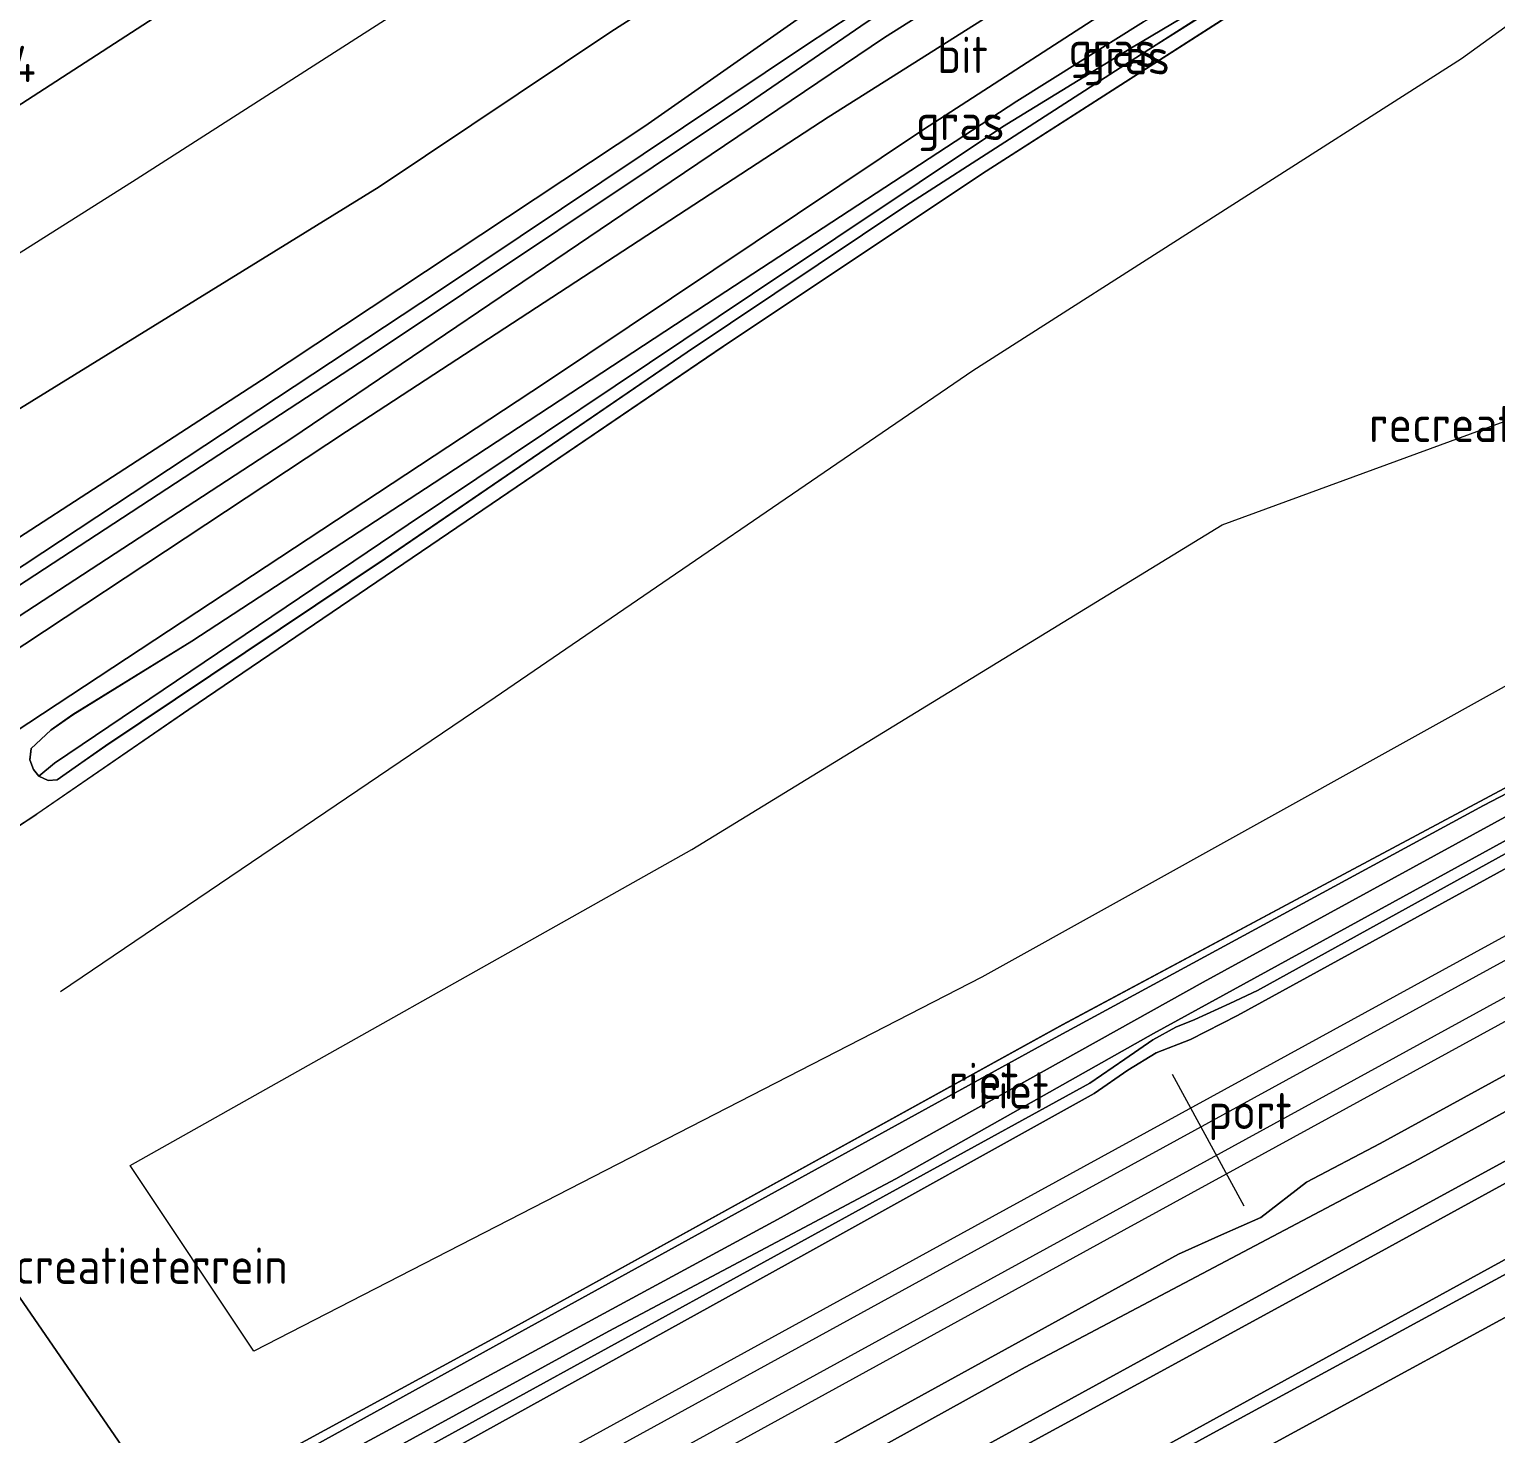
# Model space of a CAD drawing. Extents: x 253736 to 255979, y 477184 to 479215.
# Drawn here: x 254452.9 to 254554, y 477636.1 to 477732.9 of the extents above; entities that cross this region are included whole.
import ezdxf
from ezdxf.enums import TextEntityAlignment as Align

# ---------------------------------------------------------------- set-up
doc = ezdxf.new("R2010")
doc.units = 0
for name, color, linetype, lineweight in [('af-bs-doorgang', 8, 'Continuous', 18), ('af-bs-rasterhekwerk', 8, 'hekwerk', 18), ('as-bs-kilometr', 8, 'Continuous', 18), ('bp-b5-bomenstruiken', 8, 'Continuous', 18), ('bp-b5-grasland', 8, 'Continuous', 18), ('bp-b5-riet', 8, 'Continuous', 18), ('bw-bs-portaal', 8, 'Continuous', 18), ('gw-bs-insteekwatergang', 8, 'Continuous', 18), ('gw-bs-kruinlijn', 8, 'Continuous', 18), ('gw-bs-teenlijn', 8, 'Continuous', 18), ('og-b5-grond_ingericht', 8, 'Continuous', 18), ('og-b5-spoor', 8, 'Continuous', 18), ('og-b5-water', 8, 'Continuous', 18), ('og-bs-hoogtelijn', 8, 'Continuous', 18), ('og-bs-hulpgeometrie', 8, 'Continuous', 18), ('og-bs-spoor', 8, 'Continuous', 18), ('og-bs-terreinafscheiding', 8, 'Continuous', 18), ('vh-b5-verh_soort', 8, 'Continuous', 18), ('wh-bs-greppel', 8, 'greppel', 18), ('wh-bs-waterlijn', 8, 'Continuous', 18)]:
    doc.layers.add(name, color=color, linetype=linetype, lineweight=lineweight)
doc.styles.add('rtw_iso', font='isocp.shx')
doc.linetypes.add('greppel', pattern='A,25.5,-0.01,[14,RTW.shx,S=1,R=0,X=0,Y=0],1,[14,RTW.shx,S=1,R=0,X=0,Y=0],1,[14,RTW.shx,S=1,R=0,X=0,Y=0],1,[14,RTW.shx,S=1,R=0,X=0,Y=0],1,[14,RTW.shx,S=1,R=0,X=0,Y=0],0.5,-0.01', length=30.02)
doc.linetypes.add('hekwerk', pattern='A,7,-1.5,[1,RTW.shx,S=0.75,R=0,X=0,Y=0],-1.5', length=10)

# ---------------------------------------------------------------- blocks, each defined once
blk = doc.blocks.new('dtbattr-r')
at = {"style": 'rtw_iso'}
blk.add_attdef('TAG', text='', height=2.5, dxfattribs=at).set_placement((0, 0), align=Align.MIDDLE_CENTER)
blk = doc.blocks.new('RW1 Buren totaal_ACAD_1_FMEBLOCK56')
at = {"layer": 'bp-b5-grasland'}
for points in [[(6.27, 9, 23.4), (-9.94, -1.4, 23.52), (-28.06, -13.47, 23.69), (-45.79, -25.52, 23.82), (-64.92, -38.51, 23.94), (-75.4, -45.71, 23.92), (-78.99, -48.06, 23.92)], [(-75.94, -39.41, 23.34), (-40.33, -15.96, 23.31), (-14.26, 1.49, 23.26), (0.74, 11.2, 23.26)], [(34.66, 27.42, 23.23), (14.36, 16.51, 23.24), (0.9, 8.9, 23.23), (-7.84, 3.42, 23.25), (-28.49, -10.08, 23.28), (-48.01, -22.87, 23.31), (-64.71, -33.8, 23.34), (-72.92, -38.85, 23.38), (-74.42, -39.91, 23.4), (-75.8, -41.19, 23.46), (-75.89, -41.98, 23.48), (-75.63, -42.63, 23.56), (-75.25, -43.1, 23.64), (-74.62, -43.39, 23.73), (-74.01, -43.34, 23.78), (-70.65, -41, 23.78), (-51.37, -28.1, 23.75), (-30.56, -13.86, 23.73), (-15.49, -3.79, 23.58), (-8.35, 0.81, 23.42), (-0.71, 5.74, 23.33), (5.42, 9.62, 23.3), (14.67, 14.87, 23.24), (26.01, 20.87, 23.23)]]:
    blk.add_polyline3d(points, dxfattribs=at)
blk = doc.blocks.new('dtbattr-l')
at = {"style": 'rtw_iso'}
blk.add_attdef('TAG', (0, 0), '', height=2.5, dxfattribs=at)
blk = doc.blocks.new('RW1 Buren totaal_ACAD_1_FMEBLOCK824')
at = {"layer": 'og-b5-grond_ingericht'}
blk.add_polyline3d([(9.96, -22.76, 23.64), (-3.46, -29.93, 23.75), (-21.16, -39.4, 23.79), (-58.69, -60.08, 23.65), (-82.76, -73.19, 23.51), (-108.85, -35.31, 23.68), (-95.49, -27.24, 23.92), (-91.89, -24.88, 23.92), (-81.41, -17.68, 23.94), (-62.28, -4.7, 23.82), (-44.56, 7.35, 23.69), (-26.43, 19.42, 23.52), (-10.22, 29.82, 23.4), (12.98, 42.08, 23.24)], dxfattribs=at)
blk = doc.blocks.new('dtbattr')
at = {"style": 'rtw_iso'}
blk.add_attdef('TAG', (0.59, 0.87), '', height=2.5, dxfattribs=at)
blk = doc.blocks.new('Deel_d28hz')
at = {"layer": 'af-bs-doorgang'}
blk.add_polyline3d([(254449.803, 477676.445, 23.917), (254453.402, 477678.803, 23.92)], dxfattribs=at)
at = {"layer": 'af-bs-rasterhekwerk'}
for points in [[(254412.85, 477702.632, 23.709), (254437.541, 477718.192, 23.623), (254465.925, 477736.585, 23.551), (254492.382, 477754.216, 23.422), (254520.376, 477773.021, 23.311), (254550.22, 477793.047, 23.434), (254581.594, 477814.104, 23.467), (254592.832, 477821.597, 23.401)], [(254624.254, 477776.091, 23.821), (254620.539, 477776.874, 23.833), (254618.88, 477776.691, 23.779), (254618.56, 477775.049, 23.773), (254601.052, 477766.677, 23.566), (254580.708, 477757.092, 23.389), (254558.269, 477745.763, 23.242), (254535.065, 477733.504, 23.401), (254518.861, 477723.111, 23.521), (254500.733, 477711.041, 23.686), (254483.004, 477698.984, 23.821), (254463.881, 477686.003, 23.938), (254453.402, 477678.803, 23.92)], [(254654.138, 477732.812, 23.938), (254631.37, 477720.193, 23.59), (254605.487, 477706.156, 23.608), (254589.046, 477697.896, 23.611), (254570.514, 477688.855, 23.677), (254555.253, 477680.927, 23.644), (254541.833, 477673.759, 23.746), (254524.125, 477664.287, 23.788), (254486.602, 477643.607, 23.653), (254462.525, 477630.501, 23.513)], [(254480.997, 477603.677, 23.789), (254494.664, 477611.176, 24.102), (254524.677, 477627.809, 24.066), (254573.681, 477654.455, 23.898), (254611.77, 477675.492, 23.901), (254636.845, 477689.268, 23.661), (254657.095, 477700.587, 23.628), (254665.078, 477704.835, 23.805), (254671.266, 477708.01, 23.892)]]:
    blk.add_polyline3d(points, dxfattribs=at)
at = {"layer": 'bp-b5-bomenstruiken'}
blk.add_polyline3d([(254556.391, 477770.125, 23.221), (254537.011, 477759.239, 23.152), (254523.086, 477750.784, 23.128), (254507.074, 477741.738, 23.062), (254492.964, 477732.711, 23.104), (254477.009, 477722.028, 23.146), (254449.782, 477705.251, 23.179), (254428.374, 477692.012, 23.248), (254422.551, 477688.546, 23.235), (254417.648, 477695.666, 23.52), (254412.85, 477702.632, 23.709), (254437.541, 477718.192, 23.623), (254465.925, 477736.585, 23.551), (254492.382, 477754.216, 23.422), (254520.376, 477773.021, 23.311), (254550.22, 477793.047, 23.434), (254581.594, 477814.104, 23.467)], dxfattribs=at)
at = {"layer": 'bp-b5-grasland'}
for points in [[(254592.832, 477821.597, 23.401), (254581.594, 477814.104, 23.467), (254550.22, 477793.047, 23.434), (254520.376, 477773.021, 23.311), (254492.382, 477754.216, 23.422), (254465.925, 477736.585, 23.551), (254437.541, 477718.192, 23.623), (254412.85, 477702.632, 23.709), (254409.814, 477707.041, 24.123), (254424.823, 477716.523, 24.023), (254440.919, 477726.805, 23.897), (254457.111, 477737.315, 23.906), (254473.582, 477748.073, 23.726), (254488.983, 477758.31, 23.711), (254504.506, 477768.661, 23.639), (254520.584, 477779.427, 23.577), (254536.772, 477790.418, 23.6), (254551.953, 477800.562, 23.636), (254566.833, 477810.572, 23.663), (254571.908, 477814.049, 23.731), (254589.58, 477825.858, 23.669), (254589.792, 477826, 23.67)], [(254665.682, 477716.096, 23.78), (254659.622, 477712.463, 23.535), (254643.61, 477703.46, 23.364), (254607.326, 477683.582, 23.499), (254549.386, 477652.031, 23.529), (254480.191, 477614.119, 23.475), (254475.559, 477611.573, 23.475), (254473.724, 477614.238, 23.601), (254474.566, 477614.684, 23.601), (254477.824, 477616.484, 23.589), (254521.537, 477640.673, 23.589), (254548.383, 477654.864, 23.52), (254598.865, 477682.581, 23.667), (254646.935, 477708.792, 23.376), (254655.895, 477713.11, 23.457), (254659.877, 477715.678, 23.625), (254664.059, 477718.447, 23.781)], [(254666.548, 477714.842, 22.647), (254659.136, 477710.563, 22.647), (254606.451, 477681.749, 22.647), (254545.892, 477648.565, 22.647), (254479.358, 477612.313, 22.647), (254476.237, 477610.589, 22.647), (254475.559, 477611.573, 23.475), (254480.191, 477614.119, 23.475), (254549.386, 477652.031, 23.529), (254607.326, 477683.582, 23.499), (254643.61, 477703.46, 23.364), (254659.622, 477712.463, 23.535), (254665.682, 477716.096, 23.78)], [(254670.19, 477709.568, 23.845), (254666.488, 477707.752, 23.658), (254659.756, 477704.169, 23.532), (254624.682, 477685.639, 23.445), (254575.276, 477658.277, 23.478), (254534.227, 477635.997, 23.457), (254488.252, 477610.799, 23.466), (254479.429, 477605.954, 23.465), (254479.011, 477606.56, 22.647), (254485.185, 477609.956, 22.647), (254537.274, 477638.599, 22.647), (254589.28, 477667.113, 22.647), (254647.133, 477698.96, 22.647), (254662.296, 477707.039, 22.647), (254667.767, 477709.747, 22.647), (254669.425, 477710.675, 22.647)], [(254671.266, 477708.01, 23.892), (254665.078, 477704.835, 23.805), (254657.095, 477700.587, 23.628), (254636.845, 477689.268, 23.661), (254611.77, 477675.492, 23.901), (254573.681, 477654.455, 23.898), (254524.677, 477627.809, 24.066), (254494.664, 477611.176, 24.102), (254480.997, 477603.677, 23.789), (254479.429, 477605.954, 23.465), (254488.252, 477610.799, 23.466), (254534.227, 477635.997, 23.457), (254575.276, 477658.277, 23.478), (254624.682, 477685.639, 23.445), (254659.756, 477704.169, 23.532), (254666.488, 477707.752, 23.658), (254670.19, 477709.568, 23.845)]]:
    blk.add_polyline3d(points, close=True, dxfattribs=at)
for points in [[(254573.614, 477771.261, 23.242), (254544.188, 477755.67, 23.02), (254528.908, 477747.649, 23.101), (254518.077, 477741.292, 23.017), (254510.119, 477736.603, 23.104), (254495.315, 477726.22, 23.056), (254468.901, 477708.703, 23.071), (254440.532, 477690.334, 23.086), (254427.007, 477682.076, 23.086), (254422.551, 477688.546, 23.235), (254428.374, 477692.012, 23.248), (254449.782, 477705.251, 23.179), (254477.009, 477722.028, 23.146), (254492.964, 477732.711, 23.104), (254507.074, 477741.738, 23.062), (254523.086, 477750.784, 23.128), (254537.011, 477759.239, 23.152), (254556.391, 477770.125, 23.221)], [(254586.174, 477775.531, 22.183), (254550.833, 477757.48, 22.039), (254534.736, 477748.962, 22.012), (254524.791, 477743.379, 22.012), (254518.372, 477739.665, 22.018), (254512.616, 477735.875, 22.012), (254506.47, 477731.825, 22.015), (254481.084, 477714.834, 21.967), (254451.308, 477695.182, 21.94), (254440.552, 477688.161, 21.907), (254428.066, 477680.538, 21.886), (254427.007, 477682.076, 23.086), (254440.532, 477690.334, 23.086), (254468.901, 477708.703, 23.071), (254495.315, 477726.22, 23.056), (254510.119, 477736.603, 23.104), (254518.077, 477741.292, 23.017), (254528.908, 477747.649, 23.101), (254544.188, 477755.67, 23.02), (254573.614, 477771.261, 23.242)], [(254561.976, 477760.524, 23.017), (254546.875, 477752.552, 23.062), (254535.52, 477746.457, 23.053), (254522.523, 477739.089, 23.11), (254511.84, 477732.331, 23.065), (254495.294, 477721.158, 23.077), (254470.908, 477704.672, 23.167), (254444.41, 477687.384, 23.224), (254430.018, 477678.474, 23.194), (254429.643, 477678.248, 23.194), (254428.627, 477679.724, 21.726), (254430.669, 477680.938, 21.727), (254450.253, 477693.314, 21.736), (254476.253, 477710.303, 21.835), (254502.467, 477727.8, 21.934), (254510.642, 477733.406, 21.94), (254515.385, 477736.505, 21.955), (254522.23, 477740.797, 21.991), (254528.634, 477744.352, 22.012), (254540.916, 477751.033, 22.021), (254554.498, 477758.2, 22.039)], [(254566.111, 477760.093, 23.155), (254546.6, 477749.906, 23.149), (254533.683, 477742.8, 23.233), (254521.908, 477735.652, 23.188), (254507.961, 477726.831, 23.233), (254474.754, 477705.162, 23.317), (254441.438, 477683.152, 23.317), (254430.769, 477676.612, 23.328), (254429.643, 477678.248, 23.194), (254430.018, 477678.474, 23.194), (254444.41, 477687.384, 23.224), (254470.908, 477704.672, 23.167), (254495.294, 477721.158, 23.077), (254511.84, 477732.331, 23.065), (254522.523, 477739.089, 23.11), (254535.52, 477746.457, 23.053), (254546.875, 477752.552, 23.062), (254561.976, 477760.524, 23.017)], [(254556.125, 477747.061, 22.9), (254540.579, 477738.584, 22.903), (254528.877, 477731.621, 22.948), (254519.98, 477726.158, 22.957), (254502.751, 477714.661, 23.02), (254479.01, 477698.768, 22.96), (254454.613, 477682.318, 22.927), (254453.544, 477681.413, 23.644), (254453.164, 477681.88, 23.557), (254452.911, 477682.529, 23.476), (254452.998, 477683.323, 23.464), (254454.374, 477684.596, 23.401), (254455.879, 477685.653, 23.38), (254464.089, 477690.711, 23.338), (254480.789, 477701.638, 23.314), (254500.313, 477714.431, 23.278), (254520.957, 477727.929, 23.248), (254529.703, 477733.405, 23.233), (254543.157, 477741.015, 23.236), (254563.455, 477751.931, 23.23)], [(254554.806, 477745.381, 23.23), (254543.47, 477739.378, 23.239), (254534.214, 477734.132, 23.296), (254528.087, 477730.246, 23.326), (254520.452, 477725.313, 23.419), (254513.307, 477720.721, 23.578), (254498.243, 477710.644, 23.734), (254477.425, 477696.407, 23.755), (254458.145, 477683.506, 23.785), (254454.791, 477681.167, 23.779), (254454.183, 477681.12, 23.734), (254453.544, 477681.413, 23.644), (254454.613, 477682.318, 22.927), (254479.01, 477698.768, 22.96), (254502.751, 477714.661, 23.02), (254519.98, 477726.158, 22.957), (254528.877, 477731.621, 22.948), (254540.579, 477738.584, 22.903), (254556.125, 477747.061, 22.9)], [(254572.576, 477685.96, 23.65), (254537.566, 477666.631, 23.662), (254535.662, 477665.738, 23.674), (254533.241, 477664.654, 23.704), (254531.934, 477664.105, 23.71), (254530.353, 477663.233, 23.707), (254528.417, 477661.903, 23.626), (254526.006, 477660.253, 23.602), (254503.054, 477647.663, 23.563), (254475.694, 477632.648, 23.632), (254473.289, 477631.58, 23.629), (254471.554, 477630.753, 23.596), (254469.128, 477629.73, 23.599), (254467.536, 477628.806, 23.566), (254466.251, 477627.835, 23.536), (254464.889, 477627.067, 23.537), (254464.484, 477627.656, 23.569), (254468.797, 477630.024, 23.584), (254492.846, 477643.152, 23.587), (254512.628, 477653.67, 23.629), (254530.395, 477663.668, 23.638), (254556.166, 477677.799, 23.659)], [(254569.065, 477687.698, 23.863), (254553.143, 477679.382, 23.755), (254523.601, 477663.389, 23.716), (254486.378, 477642.915, 23.68), (254462.896, 477629.961, 23.541), (254462.525, 477630.501, 23.513), (254486.602, 477643.607, 23.653), (254524.125, 477664.287, 23.788), (254541.833, 477673.759, 23.746), (254555.253, 477680.927, 23.644)], [(254567.458, 477682.065, 24.22), (254536.184, 477664.92, 24.202), (254532.931, 477663.268, 24.196), (254530.567, 477662.346, 24.199), (254528.629, 477661.156, 24.193), (254526.305, 477659.544, 24.19), (254506.286, 477648.416, 24.166), (254475.779, 477631.555, 24.07)], [(254475.694, 477632.648, 23.632), (254503.054, 477647.663, 23.563), (254526.006, 477660.253, 23.602), (254528.417, 477661.903, 23.626), (254530.353, 477663.233, 23.707), (254531.934, 477664.105, 23.71), (254533.241, 477664.654, 23.704), (254535.662, 477665.738, 23.674), (254537.566, 477666.631, 23.662), (254572.576, 477685.96, 23.65)], [(254598.865, 477682.581, 23.667), (254548.383, 477654.864, 23.52), (254521.537, 477640.673, 23.589), (254477.824, 477616.484, 23.589), (254474.566, 477614.684, 23.601), (254473.724, 477614.238, 23.601), (254472.656, 477615.79, 24.237), (254474.139, 477616.411, 24.237), (254477.113, 477617.616, 24.237), (254480.58, 477620.135, 24.24), (254532.117, 477648.474, 24.306), (254535.086, 477649.792, 24.306), (254537.799, 477651.002, 24.306), (254540.947, 477653.43, 24.306), (254546.027, 477656.093, 24.306), (254594.997, 477682.914, 24.306)]]:
    blk.add_polyline3d(points, dxfattribs=at)
at = {"layer": 'bp-b5-riet'}
for points in [[(254571.605, 477687.839, 23.752), (254568.887, 477685.952, 23.296), (254558.318, 477680.611, 23.185), (254533.819, 477667.222, 23.116), (254504.708, 477651.008, 23.116), (254475.259, 477635.051, 23.122), (254463.797, 477628.653, 23.08), (254462.896, 477629.961, 23.541), (254486.378, 477642.915, 23.68), (254523.601, 477663.389, 23.716), (254553.143, 477679.382, 23.755), (254569.065, 477687.698, 23.863), (254570.806, 477688.144, 23.788)], [(254464.484, 477627.656, 23.569), (254463.797, 477628.653, 23.08), (254475.259, 477635.051, 23.122), (254504.708, 477651.008, 23.116), (254533.819, 477667.222, 23.116), (254558.318, 477680.611, 23.185), (254568.887, 477685.952, 23.296), (254571.605, 477687.839, 23.752), (254571.151, 477686.57, 23.713), (254556.166, 477677.799, 23.659), (254530.395, 477663.668, 23.638), (254512.628, 477653.67, 23.629), (254492.846, 477643.152, 23.587), (254468.797, 477630.024, 23.584)]]:
    blk.add_polyline3d(points, close=True, dxfattribs=at)
at = {"layer": 'bw-bs-portaal'}
blk.add_polyline3d([(254536.645, 477651.787, 32.692), (254531.69, 477660.843, 32.683)], dxfattribs=at)
at = {"layer": 'gw-bs-insteekwatergang'}
for points in [[(254602.513, 477807.577, 23.164), (254603.299, 477805.81, 23.17), (254605.082, 477802.716, 23.14), (254607.877, 477798.685, 23.23), (254610.05, 477795.628, 23.269), (254610.58, 477794.13, 23.281), (254610.596, 477792.11, 23.284), (254609.931, 477790.605, 23.296), (254608.27, 477788.878, 23.308), (254605.943, 477787.439, 23.368), (254573.614, 477771.261, 23.242), (254544.188, 477755.67, 23.02), (254528.908, 477747.649, 23.101), (254518.077, 477741.292, 23.017), (254510.119, 477736.603, 23.104), (254495.315, 477726.22, 23.056), (254468.901, 477708.703, 23.071), (254440.532, 477690.334, 23.086), (254427.007, 477682.076, 23.086)], [(254429.643, 477678.248, 23.194), (254430.018, 477678.474, 23.194), (254444.41, 477687.384, 23.224), (254470.908, 477704.672, 23.167), (254495.294, 477721.158, 23.077), (254511.84, 477732.331, 23.065), (254522.523, 477739.089, 23.11), (254535.52, 477746.457, 23.053), (254546.875, 477752.552, 23.062), (254561.976, 477760.524, 23.017), (254577.934, 477768.67, 23.215), (254597.714, 477778.341, 23.422), (254607.328, 477782.873, 23.572), (254610.11, 477784.422, 23.671), (254610.923, 477785.162, 23.767), (254612.305, 477786.187, 23.794), (254613.361, 477786.96, 23.83), (254614.126, 477787.829, 23.83), (254615.117, 477789.323, 23.806)], [(254458.145, 477683.506, 23.785), (254477.425, 477696.407, 23.755), (254498.243, 477710.644, 23.734), (254513.307, 477720.721, 23.578), (254520.452, 477725.313, 23.419), (254528.087, 477730.246, 23.326), (254534.214, 477734.132, 23.296), (254543.47, 477739.378, 23.239), (254554.806, 477745.381, 23.23)], [(254563.455, 477751.931, 23.23), (254543.157, 477741.015, 23.236), (254529.703, 477733.405, 23.233), (254520.957, 477727.929, 23.248), (254500.313, 477714.431, 23.278), (254480.789, 477701.638, 23.314), (254464.089, 477690.711, 23.338), (254455.879, 477685.653, 23.38), (254454.374, 477684.596, 23.401), (254452.998, 477683.323, 23.464), (254452.911, 477682.529, 23.476), (254453.164, 477681.88, 23.557), (254453.544, 477681.413, 23.644), (254454.183, 477681.12, 23.734), (254454.791, 477681.167, 23.779), (254458.145, 477683.506, 23.785)], [(254665.682, 477716.096, 23.78), (254659.622, 477712.463, 23.535), (254643.61, 477703.46, 23.364), (254607.326, 477683.582, 23.499), (254549.386, 477652.031, 23.529), (254480.191, 477614.119, 23.475), (254475.559, 477611.573, 23.475)], [(254479.429, 477605.954, 23.465), (254488.252, 477610.799, 23.466), (254534.227, 477635.997, 23.457), (254575.276, 477658.277, 23.478), (254624.682, 477685.639, 23.445), (254659.756, 477704.169, 23.532), (254666.488, 477707.752, 23.658), (254670.19, 477709.568, 23.845)], [(254464.484, 477627.656, 23.569), (254468.797, 477630.024, 23.584), (254492.846, 477643.152, 23.587), (254512.628, 477653.67, 23.629), (254530.395, 477663.668, 23.638), (254556.166, 477677.799, 23.659), (254571.151, 477686.57, 23.713), (254571.605, 477687.839, 23.752), (254570.806, 477688.144, 23.788), (254569.065, 477687.698, 23.863), (254553.143, 477679.382, 23.755), (254523.601, 477663.389, 23.716), (254486.378, 477642.915, 23.68), (254462.896, 477629.961, 23.541)]]:
    blk.add_polyline3d(points, dxfattribs=at)
at = {"layer": 'gw-bs-kruinlijn'}
for points in [[(254465.48, 477626.21, 24.074), (254466.542, 477626.807, 24.073), (254468.787, 477628.26, 24.082), (254471.099, 477629.731, 24.07), (254473.491, 477630.574, 24.058), (254475.779, 477631.555, 24.07), (254506.286, 477648.416, 24.166), (254526.305, 477659.544, 24.19), (254528.629, 477661.156, 24.193), (254530.567, 477662.346, 24.199), (254532.931, 477663.268, 24.196), (254536.184, 477664.92, 24.202), (254567.458, 477682.065, 24.22)], [(254663.117, 477719.811, 24.246), (254645.939, 477710.245, 24.339), (254636.888, 477705.831, 24.249), (254606.094, 477689.102, 24.273), (254600.634, 477686.086, 24.3), (254599.375, 477684.722, 24.309), (254597.236, 477683.725, 24.306), (254594.997, 477682.914, 24.306), (254546.027, 477656.093, 24.306), (254540.947, 477653.43, 24.306), (254537.799, 477651.002, 24.306), (254535.086, 477649.792, 24.306), (254532.117, 477648.474, 24.306), (254480.58, 477620.135, 24.24), (254477.113, 477617.616, 24.237), (254474.139, 477616.411, 24.237), (254472.656, 477615.79, 24.237)]]:
    blk.add_polyline3d(points, dxfattribs=at)
at = {"layer": 'gw-bs-teenlijn'}
for points in [[(254464.889, 477627.067, 23.537), (254466.251, 477627.835, 23.536), (254467.536, 477628.806, 23.566), (254469.128, 477629.73, 23.599), (254471.554, 477630.753, 23.596), (254473.289, 477631.58, 23.629), (254475.694, 477632.648, 23.632), (254503.054, 477647.663, 23.563), (254526.006, 477660.253, 23.602), (254528.417, 477661.903, 23.626), (254530.353, 477663.233, 23.707), (254531.934, 477664.105, 23.71), (254533.241, 477664.654, 23.704), (254535.662, 477665.738, 23.674), (254537.566, 477666.631, 23.662), (254572.576, 477685.96, 23.65)], [(254473.724, 477614.238, 23.601), (254474.566, 477614.684, 23.601), (254477.824, 477616.484, 23.589), (254521.537, 477640.673, 23.589), (254548.383, 477654.864, 23.52), (254598.865, 477682.581, 23.667), (254646.935, 477708.792, 23.376), (254655.895, 477713.11, 23.457), (254659.877, 477715.678, 23.625), (254664.059, 477718.447, 23.781)]]:
    blk.add_polyline3d(points, dxfattribs=at)
at = {"layer": 'og-b5-grond_ingericht'}
for points in [[(254656.044, 477640.145, 23.917), (254621.924, 477616.582, 23.688), (254547.869, 477570.339, 23.658), (254523.142, 477560.101, 23.604), (254513.631, 477556.289, 23.634), (254504.776, 477569.147, 23.612), (254489.262, 477591.676, 23.792), (254480.997, 477603.677, 23.789), (254494.664, 477611.176, 24.102), (254524.677, 477627.809, 24.066), (254573.681, 477654.455, 23.898), (254611.77, 477675.492, 23.901), (254636.845, 477689.268, 23.661)], [(254462.525, 477630.501, 23.513), (254456.128, 477627.019, 23.476), (254435.341, 477667.717, 23.656), (254436.439, 477668.38, 23.676)]]:
    blk.add_polyline3d(points, close=True, dxfattribs=at)
at = {"layer": 'og-b5-spoor'}
for points in [[(254594.997, 477682.914, 24.306), (254546.027, 477656.093, 24.306), (254540.947, 477653.43, 24.306), (254537.799, 477651.002, 24.306), (254535.086, 477649.792, 24.306), (254532.117, 477648.474, 24.306), (254480.58, 477620.135, 24.24)], [(254475.779, 477631.555, 24.07), (254506.286, 477648.416, 24.166), (254526.305, 477659.544, 24.19), (254528.629, 477661.156, 24.193), (254530.567, 477662.346, 24.199), (254532.931, 477663.268, 24.196), (254536.184, 477664.92, 24.202), (254567.458, 477682.065, 24.22)]]:
    blk.add_polyline3d(points, dxfattribs=at)
at = {"layer": 'og-b5-water'}
blk.add_polyline3d([(254554.498, 477758.2, 22.039), (254540.916, 477751.033, 22.021), (254528.634, 477744.352, 22.012), (254522.23, 477740.797, 21.991), (254515.385, 477736.505, 21.955), (254510.642, 477733.406, 21.94), (254502.467, 477727.8, 21.934), (254476.253, 477710.303, 21.835), (254450.253, 477693.314, 21.736), (254430.669, 477680.938, 21.727), (254428.627, 477679.724, 21.726), (254428.066, 477680.538, 21.886), (254440.552, 477688.161, 21.907), (254451.308, 477695.182, 21.94), (254481.084, 477714.834, 21.967), (254506.47, 477731.825, 22.015), (254512.616, 477735.875, 22.012), (254518.372, 477739.665, 22.018), (254524.791, 477743.379, 22.012), (254534.736, 477748.962, 22.012), (254550.833, 477757.48, 22.039), (254586.174, 477775.531, 22.183)], dxfattribs=at)
blk.add_polyline3d([(254669.425, 477710.675, 22.647), (254667.767, 477709.747, 22.647), (254662.296, 477707.039, 22.647), (254647.133, 477698.96, 22.647), (254589.28, 477667.113, 22.647), (254537.274, 477638.599, 22.647), (254485.185, 477609.956, 22.647), (254479.011, 477606.56, 22.647), (254476.237, 477610.589, 22.647), (254479.358, 477612.313, 22.647), (254545.892, 477648.565, 22.647), (254606.451, 477681.749, 22.647), (254659.136, 477710.563, 22.647), (254666.548, 477714.842, 22.647)], close=True, dxfattribs=at)
at = {"layer": 'og-bs-hoogtelijn'}
for points in [[(254417.648, 477695.666, 23.52), (254460.254, 477722.562, 23.385), (254501.532, 477749.003, 23.322), (254539.858, 477774.171, 23.412), (254585.168, 477803.343, 23.391)], [(254635.255, 477736.444, 23.625), (254589.443, 477708.688, 23.295), (254556.213, 477688.498, 23.568), (254518.56, 477667.556, 23.769), (254468.372, 477641.792, 23.685), (254459.831, 477654.587, 23.889), (254498.55, 477676.351, 23.802), (254535.121, 477698.73, 23.691), (254582.359, 477716.041, 23.488), (254596.364, 477734.357, 23.475), (254623.567, 477751.008, 23.694), (254613.862, 477766.852, 23.751), (254580.49, 477746.928, 23.469), (254575.537, 477744.488, 24.294), (254563.43, 477740.427, 24.12), (254554.618, 477733.006, 24.087), (254551.613, 477730.852, 23.448), (254517.943, 477709.341, 23.898), (254485, 477686.83, 23.841), (254455.021, 477666.542, 23.958)]]:
    blk.add_polyline3d(points, dxfattribs=at)
at = {"layer": 'og-bs-hulpgeometrie'}
for points in [[(254409.814, 477707.041, 24.123), (254412.85, 477702.632, 23.709), (254417.648, 477695.666, 23.52), (254422.551, 477688.546, 23.235), (254427.007, 477682.076, 23.086), (254428.066, 477680.538, 21.886), (254428.627, 477679.724, 21.726), (254429.643, 477678.248, 23.194), (254430.769, 477676.612, 23.328), (254433.342, 477672.876, 23.325), (254434.32, 477671.456, 23.402), (254435.121, 477670.293, 22.946), (254435.876, 477669.197, 23.809), (254436.439, 477668.38, 23.676), (254462.525, 477630.501, 23.513)], [(254454.613, 477682.318, 22.927), (254453.544, 477681.413, 23.644)]]:
    blk.add_polyline3d(points, dxfattribs=at)
at = {"layer": 'og-bs-spoor'}
for points in [[(254467.796, 477622.847, 24.529), (254469.25, 477623.643, 24.532), (254517.097, 477649.877, 24.619), (254556.872, 477671.62, 24.604), (254602.319, 477696.564, 24.619), (254658.05, 477727.148, 24.7)], [(254468.648, 477621.609, 24.537), (254522.316, 477651.047, 24.61), (254589.243, 477687.671, 24.634), (254648.065, 477719.948, 24.682), (254658.935, 477725.867, 24.676)], [(254469.915, 477619.769, 24.514), (254510.021, 477641.766, 24.547), (254567.348, 477673.153, 24.601), (254628.117, 477706.484, 24.676), (254660.177, 477724.069, 24.682)], [(254470.772, 477618.525, 24.562), (254470.822, 477618.552, 24.562), (254528.37, 477650.149, 24.586), (254587.004, 477682.215, 24.625), (254640.036, 477711.304, 24.664), (254661.046, 477722.81, 24.673)]]:
    blk.add_polyline3d(points, dxfattribs=at)
at = {"layer": 'og-bs-terreinafscheiding'}
for points in [[(254596.333, 477816.527, 23.341), (254595.43, 477811.561, 23.317), (254595.352, 477809.189, 23.314), (254595.468, 477806.769, 23.308), (254596.424, 477804.316, 23.293), (254597.873, 477801.683, 23.263), (254598.638, 477799.72, 23.263), (254598.969, 477797.948, 23.335), (254598.919, 477796.237, 23.35), (254598.378, 477794.541, 23.35), (254597.328, 477792.893, 23.332), (254595.397, 477791.406, 23.332), (254592.219, 477789.601, 23.326), (254572.866, 477779.521, 23.296), (254556.391, 477770.125, 23.221), (254537.011, 477759.239, 23.152), (254523.086, 477750.784, 23.128), (254507.074, 477741.738, 23.062), (254492.964, 477732.711, 23.104), (254477.009, 477722.028, 23.146), (254449.782, 477705.251, 23.179), (254428.374, 477692.012, 23.248), (254422.551, 477688.546, 23.235)], [(254430.769, 477676.612, 23.328), (254441.438, 477683.152, 23.317), (254474.754, 477705.162, 23.317), (254507.961, 477726.831, 23.233), (254521.908, 477735.652, 23.188), (254533.683, 477742.8, 23.233), (254546.6, 477749.906, 23.149), (254566.111, 477760.093, 23.155), (254582.812, 477768.531, 23.32), (254613.865, 477783.612, 23.707), (254617.851, 477785.364, 23.767)], [(254433.342, 477672.876, 23.325), (254444.905, 477679.882, 23.317), (254452.854, 477685.096, 23.344), (254488.469, 477708.552, 23.305), (254514.535, 477725.993, 23.257), (254529.538, 477735.711, 23.26), (254545.778, 477744.723, 23.23), (254563.891, 477754.416, 23.197), (254583.136, 477764.105, 23.404), (254603.91, 477774.276, 23.479), (254615.517, 477779.573, 23.653), (254617.373, 477780.27, 23.749), (254619.168, 477780.564, 23.794), (254621.116, 477780.636, 23.842)]]:
    blk.add_polyline3d(points, dxfattribs=at)
at = {"layer": 'vh-b5-verh_soort'}
blk.add_polyline3d([(254563.891, 477754.416, 23.197), (254545.778, 477744.723, 23.23), (254529.538, 477735.711, 23.26), (254514.535, 477725.993, 23.257), (254488.469, 477708.552, 23.305), (254452.854, 477685.096, 23.344), (254444.905, 477679.882, 23.317), (254433.342, 477672.876, 23.325), (254430.769, 477676.612, 23.328), (254441.438, 477683.152, 23.317), (254474.754, 477705.162, 23.317), (254507.961, 477726.831, 23.233), (254521.908, 477735.652, 23.188), (254533.683, 477742.8, 23.233), (254546.6, 477749.906, 23.149), (254566.111, 477760.093, 23.155)], dxfattribs=at)
at = {"layer": 'wh-bs-greppel'}
for points in [[(254454.613, 477682.318, 22.927), (254479.01, 477698.768, 22.96), (254502.751, 477714.661, 23.02), (254519.98, 477726.158, 22.957), (254528.877, 477731.621, 22.948), (254540.579, 477738.584, 22.903), (254556.125, 477747.061, 22.9), (254571.224, 477754.793, 22.897), (254586.389, 477762.329, 23.017), (254605.21, 477771.233, 23.014), (254615.697, 477776.049, 23.08)], [(254463.797, 477628.653, 23.08), (254475.259, 477635.051, 23.122), (254504.708, 477651.008, 23.116), (254533.819, 477667.222, 23.116), (254558.318, 477680.611, 23.185), (254568.887, 477685.952, 23.296)]]:
    blk.add_polyline3d(points, dxfattribs=at)
at = {"layer": 'wh-bs-waterlijn'}
for points in [[(254612.228, 477793.508, 22.369), (254611.97, 477791.571, 22.369), (254611.643, 477790.288, 22.363), (254611.249, 477789.62, 22.306), (254610.582, 477788.725, 22.288), (254609.223, 477787.273, 22.261), (254607.702, 477786.25, 22.231), (254605.278, 477785.006, 22.231), (254586.174, 477775.531, 22.183), (254550.833, 477757.48, 22.039), (254534.736, 477748.962, 22.012), (254524.791, 477743.379, 22.012), (254518.372, 477739.665, 22.018), (254512.616, 477735.875, 22.012), (254506.47, 477731.825, 22.015), (254481.084, 477714.834, 21.967), (254451.308, 477695.182, 21.94), (254440.552, 477688.161, 21.907), (254428.066, 477680.538, 21.886)], [(254428.627, 477679.724, 21.726), (254430.669, 477680.938, 21.727), (254450.253, 477693.314, 21.736), (254476.253, 477710.303, 21.835), (254502.467, 477727.8, 21.934), (254510.642, 477733.406, 21.94), (254515.385, 477736.505, 21.955), (254522.23, 477740.797, 21.991), (254528.634, 477744.352, 22.012), (254540.916, 477751.033, 22.021), (254554.498, 477758.2, 22.039), (254573.143, 477767.812, 22.159), (254586.846, 477774.856, 22.183), (254602.539, 477782.716, 22.264), (254608.614, 477785.778, 22.282), (254610.295, 477786.721, 22.282), (254611.809, 477788.122, 22.282), (254612.496, 477789.206, 22.285), (254613.035, 477790.746, 22.288), (254613.262, 477792.011, 22.282)], [(254666.548, 477714.842, 22.647), (254659.136, 477710.563, 22.647), (254606.451, 477681.749, 22.647), (254545.892, 477648.565, 22.647), (254479.358, 477612.313, 22.647), (254476.237, 477610.589, 22.647)], [(254479.011, 477606.56, 22.647), (254485.185, 477609.956, 22.647), (254537.274, 477638.599, 22.647), (254589.28, 477667.113, 22.647), (254647.133, 477698.96, 22.647), (254662.296, 477707.039, 22.647), (254667.767, 477709.747, 22.647), (254669.425, 477710.675, 22.647)]]:
    blk.add_polyline3d(points, dxfattribs=at)
at = {"layer": 'as-bs-kilometr'}
ref = blk.add_blockref('dtbattr', (254446.644, 477728.498, 23.748), dxfattribs=at)
ref.add_attrib('TAG', '163.4', dxfattribs={"layer": '0', "height": 2.5, "style": 'rtw_iso'}).set_placement((254446.644, 477728.498, 23.748), align=Align.BOTTOM_LEFT)
at = {"layer": 'bp-b5-grasland'}
blk.add_blockref('RW1 Buren totaal_ACAD_1_FMEBLOCK56', (254528.798, 477724.508), dxfattribs=at)
ref = blk.add_blockref('dtbattr-r', (254524.523438, 477729.53125, 23.282839), dxfattribs=at)
ref.add_attrib('TAG', 'gras', dxfattribs={"layer": '0', "height": 2.5, "style": 'rtw_iso'}).set_placement((254524.523438, 477729.53125, 23.282839), align=Align.BOTTOM_LEFT)
ref = blk.add_blockref('dtbattr-r', (254525.414062, 477729.03125, 23.351258), dxfattribs=at)
ref.add_attrib('TAG', 'gras', dxfattribs={"layer": '0', "height": 2.5, "style": 'rtw_iso'}).set_placement((254525.414062, 477729.03125, 23.351258), align=Align.BOTTOM_LEFT)
ref = blk.add_blockref('dtbattr-r', (254514.015625, 477724.5, 23.54983), dxfattribs=at)
ref.add_attrib('TAG', 'gras', dxfattribs={"layer": '0', "height": 2.5, "style": 'rtw_iso'}).set_placement((254514.015625, 477724.5, 23.54983), align=Align.BOTTOM_LEFT)
at = {"layer": 'bp-b5-riet'}
ref = blk.add_blockref('dtbattr-r', (254516.257812, 477658.40625, 23.483), dxfattribs=at)
ref.add_attrib('TAG', 'riet', dxfattribs={"layer": '0', "height": 2.5, "style": 'rtw_iso'}).set_placement((254516.257812, 477658.40625, 23.483), align=Align.BOTTOM_LEFT)
ref = blk.add_blockref('dtbattr-r', (254518.34375, 477657.75, 23.441), dxfattribs=at)
ref.add_attrib('TAG', 'riet', dxfattribs={"layer": '0', "height": 2.5, "style": 'rtw_iso'}).set_placement((254518.34375, 477657.75, 23.441), align=Align.BOTTOM_LEFT)
at = {"layer": 'bw-bs-portaal'}
ref = blk.add_blockref('dtbattr-l', (254534.15505, 477656.337754, 32.687477), dxfattribs=at)
ref.add_attrib('TAG', 'port', dxfattribs={"layer": '0', "height": 2.5, "style": 'rtw_iso'}).set_placement((254534.15505, 477656.337754, 32.687477), align=Align.BOTTOM_LEFT)
at = {"layer": 'og-b5-grond_ingericht'}
blk.add_blockref('RW1 Buren totaal_ACAD_1_FMEBLOCK824', (254545.2885, 477703.6875), dxfattribs=at)
ref = blk.add_blockref('dtbattr-r', (254545.25, 477703.6875, 23.53145), dxfattribs=at)
ref.add_attrib('TAG', 'recreatieterrein', dxfattribs={"layer": '0', "height": 2.5, "style": 'rtw_iso'}).set_placement((254545.25, 477703.6875, 23.53145), align=Align.BOTTOM_LEFT)
ref = blk.add_blockref('dtbattr-r', (254448.9375, 477645.671875, 23.5668), dxfattribs=at)
ref.add_attrib('TAG', 'recreatieterrein', dxfattribs={"layer": '0', "height": 2.5, "style": 'rtw_iso'}).set_placement((254448.9375, 477645.671875, 23.5668), align=Align.BOTTOM_LEFT)
at = {"layer": 'vh-b5-verh_soort'}
ref = blk.add_blockref('dtbattr-r', (254515.46875, 477729.125, 23.412), dxfattribs=at)
ref.add_attrib('TAG', 'bit', dxfattribs={"layer": '0', "height": 2.5, "style": 'rtw_iso'}).set_placement((254515.46875, 477729.125, 23.412), align=Align.BOTTOM_LEFT)

msp = doc.modelspace()

# ---------------------------------------------------------------- block references
at = {"linetype": 'ByBlock'}
msp.add_blockref('Deel_d28hz', (0, 0), dxfattribs=at)
msp.add_blockref('Deel_d28hz', (0, 0), dxfattribs=at)

doc.saveas('drawing.dxf')
